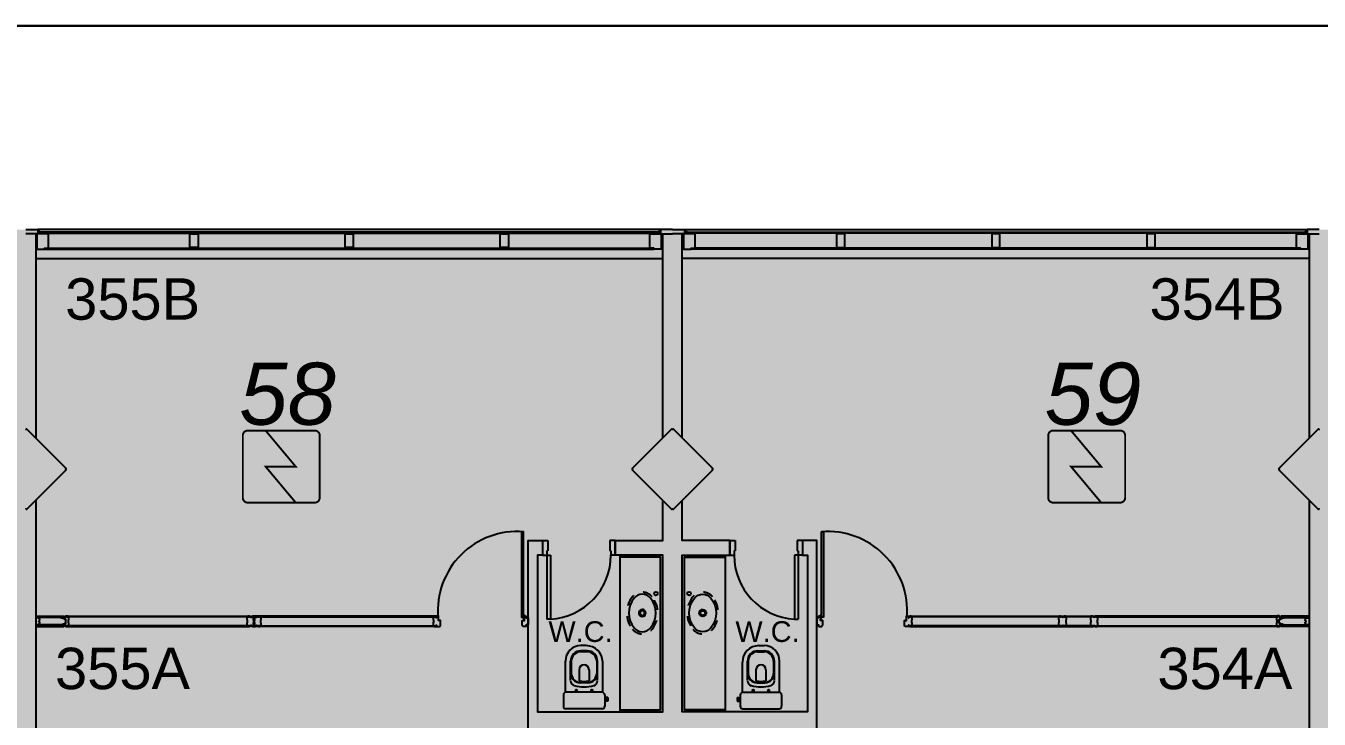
# Model space of a CAD drawing. Header units: metres. Extents: x -331 to 2982, y 362 to 2539.
# Drawn here: x 802.87 to 815.37, y 2233 to 2239.7 of the extents above; entities that cross this region are included whole.
import ezdxf

# ---------------------------------------------------------------- set-up
doc = ezdxf.new("R2010")
doc.units = ezdxf.units.M
doc.linetypes.add('XR_BL2_3 PAV$0$CONTINUOUS', pattern=[0])
doc.linetypes.add('XR_BL2_3 PAV$0$HIDDEN', pattern=[0.375, 0.25, -0.125])
doc.layers.add('_salas', color=251, linetype='Continuous', plot=False)
for name, color, linetype in [('ALV', 251, 'Continuous'), ('CX', 251, 'Continuous'), ('DET. FUMAÇA', 1, 'Continuous'), ('Detector_antigo', 84, 'Continuous'), ('Div', 251, 'Continuous'), ('Est', 251, 'Continuous'), ('Mob', 251, 'Continuous'), ('Texto_Salas', 251, 'Continuous'), ('vid', 251, 'Continuous')]:
    doc.layers.add(name, color=color, linetype=linetype)
doc.layers.add('Botoeira_antiga', color=74, linetype='Continuous', lineweight=30)
doc.styles.add('ARIAL', font='arial.ttf')
doc.styles.add('X3G_ENTITY_1416C41F', font='arial.ttf', dxfattribs={"height": 0.6})
doc.styles.add('X3G_ENTITY_14228427', font='arial.ttf', dxfattribs={"height": 0.4})
doc.styles.add('X3G_ENTITY_14228428', font='arial.ttf', dxfattribs={"height": 0.4})
doc.styles.add('X3G_ENTITY_142284AD', font='arial.ttf', dxfattribs={"height": 0.4})
doc.styles.add('X3G_ENTITY_142284AF', font='arial.ttf', dxfattribs={"height": 0.4})

# ---------------------------------------------------------------- blocks, each defined once
blk = doc.blocks.new('Detector de fumaça')
at = {"layer": 'DET. FUMAÇA', "linetype": 'Continuous', "lineweight": 15, "const_width": 0.0187}
blk.add_lwpolyline([(774.599, 539.816), (775.249, 539.816, -0.414214), (775.296, 539.769), (775.296, 539.167, -0.414214), (775.249, 539.12), (774.599, 539.12, -0.414214), (774.553, 539.167), (774.553, 539.769, -0.414214)], format="xyb", close=True, dxfattribs=at)
blk.add_lwpolyline([(774.773, 539.816), (775.064, 539.468), (774.773, 539.468), (775.064, 539.12)], dxfattribs=at)

msp = doc.modelspace()

# ---------------------------------------------------------------- hatches: boundary and pattern name
at = {"layer": '_salas', "transparency": 33554559}
h = msp.add_hatch(color=256, dxfattribs=at)
h.dxf.hatch_style = 1
h.paths.add_polyline_path([(870.379, 2237.729), (851.629, 2237.729), (851.629, 2239.284), (851.299, 2239.284), (851.299, 2237.729), (840.564, 2237.729), (840.564, 2239.284), (840.234, 2239.284), (840.234, 2237.729), (765.239, 2237.729), (765.239, 2226.38), (765.429, 2226.38), (765.429, 2226.577), (765.615, 2226.764), (769.35, 2226.765), (769.383, 2226.773), (769.434, 2226.814), (770.192, 2227.57), (770.205, 2227.583), (770.229, 2227.574), (771.624, 2227.574), (773.019, 2227.574), (773.043, 2227.583), (773.056, 2227.57), (773.814, 2226.814), (773.866, 2226.773), (773.898, 2226.765), (777.527, 2226.765), (777.867, 2226.425), (777.874, 2226.432), (778.221, 2226.765), (781.85, 2226.765), (781.882, 2226.773), (781.934, 2226.814), (782.692, 2227.57), (782.705, 2227.583), (782.729, 2227.574), (784.124, 2227.574), (785.519, 2227.574), (785.543, 2227.583), (785.556, 2227.57), (786.314, 2226.814), (786.365, 2226.773), (786.398, 2226.765), (790.027, 2226.765), (790.367, 2226.425), (790.374, 2226.432), (790.721, 2226.765), (794.35, 2226.765), (794.382, 2226.773), (794.434, 2226.814), (795.191, 2227.57), (795.205, 2227.583), (795.229, 2227.574), (796.624, 2227.574), (798.019, 2227.574), (798.043, 2227.583), (798.056, 2227.57), (798.814, 2226.814), (798.865, 2226.773), (798.898, 2226.765), (802.527, 2226.765), (802.867, 2226.425), (802.874, 2226.432), (803.221, 2226.765), (806.85, 2226.765), (806.882, 2226.773), (806.934, 2226.814), (807.691, 2227.57), (807.705, 2227.583), (807.729, 2227.574), (809.124, 2227.574), (810.519, 2227.574), (810.543, 2227.583), (810.556, 2227.57), (811.314, 2226.814), (811.365, 2226.773), (811.398, 2226.765), (815.027, 2226.765), (815.367, 2226.425), (815.374, 2226.432), (815.721, 2226.765), (819.35, 2226.765), (819.382, 2226.773), (819.434, 2226.814), (820.191, 2227.57), (820.204, 2227.583), (820.229, 2227.574), (821.624, 2227.574), (823.019, 2227.574), (823.043, 2227.583), (823.056, 2227.57), (823.814, 2226.814), (823.865, 2226.773), (823.898, 2226.765), (827.528, 2226.765), (827.867, 2226.425), (827.874, 2226.432), (828.221, 2226.765), (831.85, 2226.765), (831.883, 2226.773), (831.935, 2226.814), (832.692, 2227.57), (832.705, 2227.583), (832.729, 2227.574), (834.124, 2227.574), (835.519, 2227.574), (835.544, 2227.583), (835.557, 2227.57), (836.314, 2226.814), (836.366, 2226.773), (836.398, 2226.765), (840.042, 2226.765), (840.374, 2226.432), (840.707, 2226.765), (844.803, 2226.765), (844.803, 2229.894), (849.608, 2229.894), (849.608, 2226.814), (849.748, 2226.814), (849.748, 2227.574), (851.494, 2227.574), (852.889, 2227.574), (852.913, 2227.583), (852.926, 2227.57), (853.684, 2226.814), (853.736, 2226.773), (853.768, 2226.765), (857.397, 2226.765), (857.737, 2226.425), (857.744, 2226.432), (858.091, 2226.765), (861.72, 2226.765), (861.752, 2226.773), (861.804, 2226.814), (862.562, 2227.57), (862.575, 2227.583), (862.599, 2227.574), (863.994, 2227.574), (865.389, 2227.574), (865.413, 2227.583), (865.426, 2227.57), (866.184, 2226.814), (866.235, 2226.773), (866.268, 2226.765), (870.003, 2226.764), (870.189, 2226.577), (870.189, 2226.38), (870.379, 2226.38)])

# ---------------------------------------------------------------- linework, layer by layer
at = {"layer": 'ALV'}
for p, q in [((802.969, 2237.689), (802.969, 2235.715)), ((815.279, 2237.689), (815.279, 2235.715)), ((802.969, 2235.113), (802.969, 2227.115)), ((815.279, 2235.113), (815.279, 2227.115))]:
    msp.add_line(p, q, dxfattribs=at)
for points in [[(809.029, 2235.715), (809.029, 2237.689), (809.124, 2237.689)], [(809.219, 2235.715), (809.219, 2237.689), (809.124, 2237.689)], [(807.729, 2231.274), (807.729, 2234.724), (807.869, 2234.724), (807.869, 2234.584), (807.819, 2234.584), (807.819, 2233.069), (809.029, 2233.069), (809.029, 2234.584), (808.569, 2234.584), (808.569, 2234.724), (809.029, 2234.724), (809.029, 2235.113)], [(810.519, 2231.274), (810.519, 2234.724), (810.379, 2234.724), (810.379, 2234.584), (810.429, 2234.584), (810.429, 2233.069), (809.219, 2233.069), (809.219, 2234.584), (809.679, 2234.584), (809.679, 2234.724), (809.219, 2234.724), (809.219, 2235.113)]]:
    msp.add_lwpolyline(points, dxfattribs=at)
at = {"layer": 'Botoeira_antiga'}
msp.add_line((763.393, 2239.697), (872.029, 2239.697), dxfattribs=at)
at = {"layer": 'CX', "linetype": 'ByBlock', "ltscale": 0.1}
for p, q in [((802.874, 2237.729), (802.989, 2237.729)), ((802.989, 2237.689), (802.874, 2237.689)), ((802.989, 2237.729), (802.989, 2237.689)), ((802.989, 2237.714), (803.009, 2237.714)), ((803.009, 2237.714), (803.009, 2237.688)), ((809.009, 2237.714), (808.989, 2237.714)), ((808.989, 2237.714), (808.989, 2237.688)), ((809.124, 2237.729), (809.009, 2237.729)), ((809.009, 2237.729), (809.009, 2237.689)), ((809.009, 2237.689), (809.124, 2237.689)), ((809.124, 2237.729), (809.239, 2237.729)), ((809.239, 2237.689), (809.124, 2237.689)), ((809.239, 2237.729), (809.239, 2237.689)), ((809.239, 2237.714), (809.259, 2237.714)), ((809.259, 2237.714), (809.259, 2237.688)), ((815.259, 2237.714), (815.239, 2237.714)), ((815.239, 2237.714), (815.239, 2237.688)), ((815.374, 2237.729), (815.259, 2237.729)), ((815.259, 2237.729), (815.259, 2237.689)), ((815.259, 2237.689), (815.374, 2237.689))]:
    msp.add_line(p, q, dxfattribs=at)
at = {"layer": 'CX'}
for p, q in [((802.979, 2237.539), (802.979, 2237.685)), ((802.979, 2237.685), (802.979, 2237.539)), ((809.019, 2237.685), (809.019, 2237.539)), ((809.019, 2237.539), (809.019, 2237.685)), ((809.229, 2237.685), (809.229, 2237.539)), ((809.229, 2237.539), (809.229, 2237.685)), ((815.269, 2237.539), (815.269, 2237.685)), ((815.269, 2237.685), (815.269, 2237.539)), ((807.869, 2234.724), (807.919, 2234.724)), ((807.869, 2234.724), (807.869, 2234.584)), ((807.919, 2234.724), (807.919, 2234.624)), ((808.569, 2234.724), (808.519, 2234.724)), ((808.519, 2234.724), (808.519, 2234.624)), ((808.569, 2234.724), (808.569, 2234.584)), ((809.679, 2234.724), (809.729, 2234.724)), ((809.679, 2234.724), (809.679, 2234.584)), ((809.729, 2234.724), (809.729, 2234.624)), ((810.379, 2234.724), (810.329, 2234.724)), ((810.329, 2234.724), (810.329, 2234.624)), ((810.379, 2234.724), (810.379, 2234.584)), ((807.869, 2234.584), (807.909, 2234.584)), ((807.909, 2234.624), (807.909, 2234.584)), ((807.909, 2234.624), (807.919, 2234.624)), ((807.909, 2234.584), (807.944, 2234.584)), ((807.909, 2234.584), (807.909, 2233.965)), ((807.944, 2234.584), (807.944, 2233.965)), ((808.529, 2234.624), (808.519, 2234.624)), ((808.529, 2234.624), (808.529, 2234.584)), ((808.569, 2234.584), (808.529, 2234.584)), ((809.679, 2234.584), (809.719, 2234.584)), ((809.719, 2234.624), (809.719, 2234.584)), ((809.719, 2234.624), (809.729, 2234.624)), ((810.339, 2234.584), (810.304, 2234.584)), ((810.304, 2234.584), (810.304, 2233.965)), ((810.339, 2234.624), (810.329, 2234.624)), ((810.339, 2234.624), (810.339, 2234.584)), ((810.379, 2234.584), (810.339, 2234.584)), ((810.339, 2234.584), (810.339, 2233.965)), ((807.944, 2233.965), (807.909, 2233.965)), ((810.304, 2233.965), (810.339, 2233.965))]:
    msp.add_line(p, q, dxfattribs=at)
at = {"layer": 'CX', "color": 251, "true_color": 0x606060}
for p, q in [((809.009, 2237.729), (802.989, 2237.729)), ((809.239, 2237.729), (815.259, 2237.729)), ((802.969, 2237.449), (809.029, 2237.449)), ((815.279, 2237.449), (809.219, 2237.449))]:
    msp.add_line(p, q, dxfattribs=at)
at = {"layer": 'CX'}
for points in [[(803.094, 2237.688), (803.015, 2237.688), (802.979, 2237.688), (802.979, 2237.539), (803.009, 2237.539), (803.009, 2237.54), (803.054, 2237.54), (803.054, 2237.55), (803.094, 2237.55)], [(804.459, 2237.689), (804.539, 2237.689), (804.539, 2237.555), (804.459, 2237.555)], [(805.959, 2237.689), (806.039, 2237.689), (806.039, 2237.555), (805.959, 2237.555)], [(807.459, 2237.689), (807.539, 2237.689), (807.539, 2237.555), (807.459, 2237.555)], [(808.904, 2237.688), (808.983, 2237.688), (809.019, 2237.688), (809.019, 2237.539), (808.989, 2237.539), (808.989, 2237.54), (808.944, 2237.54), (808.944, 2237.55), (808.904, 2237.55)], [(809.344, 2237.688), (809.265, 2237.688), (809.229, 2237.688), (809.229, 2237.539), (809.259, 2237.539), (809.259, 2237.54), (809.304, 2237.54), (809.304, 2237.55), (809.344, 2237.55)], [(810.789, 2237.689), (810.709, 2237.689), (810.709, 2237.555), (810.789, 2237.555)], [(812.289, 2237.689), (812.209, 2237.689), (812.209, 2237.555), (812.289, 2237.555)], [(813.789, 2237.689), (813.709, 2237.689), (813.709, 2237.555), (813.789, 2237.555)], [(815.154, 2237.688), (815.233, 2237.688), (815.269, 2237.688), (815.269, 2237.539), (815.239, 2237.539), (815.239, 2237.54), (815.194, 2237.54), (815.194, 2237.55), (815.154, 2237.55)], [(807.664, 2234.808), (807.664, 2233.983), (807.684, 2233.983), (807.684, 2234.808)], [(810.584, 2234.808), (810.584, 2233.983), (810.564, 2233.983), (810.564, 2234.808)]]:
    msp.add_lwpolyline(points, close=True, dxfattribs=at)
for points in [[(803.008, 2233.956), (803.006, 2233.967, 0.194954), (803.005, 2233.968), (803.003, 2233.969, -0.387702), (803.003, 2233.972), (803.004, 2233.975), (803.004, 2233.975), (803.002, 2233.971), (803.001, 2233.971), (803.001, 2233.978), (803.013, 2233.978), (803.013, 2233.979), (802.969, 2233.979), (802.969, 2233.909), (803.013, 2233.909), (803.013, 2233.911), (803.001, 2233.911), (803.001, 2233.917), (803.002, 2233.918), (803.004, 2233.914), (803.004, 2233.914), (803.003, 2233.917, -0.387702), (803.003, 2233.92), (803.005, 2233.921, 0.194954), (803.006, 2233.922), (803.008, 2233.932, 0.268551), (803.007, 2233.937), (802.999, 2233.942), (802.999, 2233.946), (803.007, 2233.952, 0.268551)], [(805.048, 2233.986), (805.052, 2233.986, -0.414214), (805.055, 2233.983), (805.055, 2233.989, -0.439162), (805.061, 2233.995), (805.079, 2233.995, -0.414214), (805.08, 2233.994), (805.08, 2233.994), (805.065, 2233.994), (805.065, 2233.987), (805.08, 2233.987, -0.322891), (805.085, 2233.981), (805.085, 2233.961, -0.13729), (805.085, 2233.958), (805.083, 2233.956, 0.13729), (805.082, 2233.953), (805.082, 2233.944), (805.082, 2233.935, 0.13729), (805.083, 2233.933), (805.085, 2233.93, -0.13729), (805.085, 2233.928), (805.085, 2233.907, -0.322891), (805.08, 2233.902), (805.065, 2233.902), (805.065, 2233.895), (805.08, 2233.895), (805.08, 2233.894, -0.414214), (805.079, 2233.893), (805.061, 2233.893, -0.439162), (805.055, 2233.9), (805.055, 2233.905, -0.414214), (805.052, 2233.902), (805.048, 2233.902, -0.414214), (805.045, 2233.905), (805.045, 2233.9, -0.439162), (805.039, 2233.893), (805.021, 2233.893, -0.414214), (805.02, 2233.894), (805.02, 2233.895), (805.035, 2233.895), (805.035, 2233.902), (805.02, 2233.902, -0.322891), (805.014, 2233.907), (805.014, 2233.928, -0.13729), (805.015, 2233.93), (805.017, 2233.933, 0.13729), (805.017, 2233.935), (805.017, 2233.944), (805.017, 2233.953, 0.13729), (805.017, 2233.956), (805.015, 2233.958, -0.13729), (805.014, 2233.961), (805.014, 2233.981, -0.322891), (805.02, 2233.987), (805.035, 2233.987), (805.035, 2233.994), (805.02, 2233.994), (805.02, 2233.994, -0.414214), (805.021, 2233.995), (805.039, 2233.995, -0.439162), (805.045, 2233.989), (805.045, 2233.983, -0.414214)], [(805.107, 2233.986), (805.111, 2233.986, -0.414214), (805.114, 2233.983), (805.114, 2233.989, -0.439162), (805.12, 2233.995), (805.138, 2233.995, -0.414214), (805.139, 2233.994), (805.139, 2233.994), (805.124, 2233.994), (805.124, 2233.987), (805.139, 2233.987, -0.322891), (805.145, 2233.981), (805.145, 2233.961, -0.13729), (805.144, 2233.958), (805.142, 2233.956, 0.13729), (805.142, 2233.953), (805.142, 2233.944), (805.142, 2233.935, 0.13729), (805.142, 2233.933), (805.144, 2233.93, -0.13729), (805.145, 2233.928), (805.145, 2233.907, -0.322891), (805.139, 2233.902), (805.124, 2233.902), (805.124, 2233.895), (805.139, 2233.895), (805.139, 2233.894, -0.414214), (805.138, 2233.893), (805.12, 2233.893, -0.439162), (805.114, 2233.9), (805.114, 2233.905, -0.414214), (805.111, 2233.902), (805.107, 2233.902, -0.414214), (805.104, 2233.905), (805.104, 2233.9, -0.439162), (805.098, 2233.893), (805.08, 2233.893, -0.414214), (805.079, 2233.894), (805.079, 2233.895), (805.094, 2233.895), (805.094, 2233.902), (805.079, 2233.902, -0.322891), (805.074, 2233.907), (805.074, 2233.928, -0.13729), (805.074, 2233.93), (805.076, 2233.933, 0.13729), (805.077, 2233.935), (805.077, 2233.944), (805.077, 2233.953, 0.13729), (805.076, 2233.956), (805.074, 2233.958, -0.13729), (805.074, 2233.961), (805.074, 2233.981, -0.322891), (805.079, 2233.987), (805.094, 2233.987), (805.094, 2233.994), (805.079, 2233.994), (805.079, 2233.994, -0.414214), (805.08, 2233.995), (805.098, 2233.995, -0.439162), (805.104, 2233.989), (805.104, 2233.983, -0.414214)], [(806.841, 2233.9), (806.841, 2233.907), (806.842, 2233.907), (806.842, 2233.898, 0.422579), (806.847, 2233.893), (806.865, 2233.893, 0.414214), (806.882, 2233.909), (806.882, 2233.951, 0.414214), (806.88, 2233.953), (806.872, 2233.953), (806.874, 2233.951), (806.868, 2233.951), (806.869, 2233.953), (806.862, 2233.953), (806.862, 2233.993, 0.414214), (806.86, 2233.995), (806.847, 2233.995, 0.414214), (806.842, 2233.99), (806.842, 2233.979), (806.841, 2233.979), (806.841, 2233.989, 0.439162), (806.835, 2233.995), (806.817, 2233.995, 0.414214), (806.816, 2233.994), (806.816, 2233.994), (806.831, 2233.994), (806.831, 2233.987), (806.816, 2233.987, 0.322891), (806.81, 2233.981), (806.81, 2233.961, 0.13729), (806.811, 2233.958), (806.812, 2233.956, -0.13729), (806.813, 2233.953), (806.813, 2233.944), (806.813, 2233.935, -0.13729), (806.812, 2233.933), (806.811, 2233.93, 0.13729), (806.81, 2233.928), (806.81, 2233.907, 0.322891), (806.816, 2233.902), (806.831, 2233.902), (806.831, 2233.895), (806.816, 2233.895), (806.816, 2233.894, 0.414214), (806.817, 2233.893), (806.835, 2233.893, 0.439162)], [(811.407, 2233.9), (811.407, 2233.907), (811.406, 2233.907), (811.406, 2233.898, -0.422579), (811.401, 2233.893), (811.383, 2233.893, -0.414214), (811.366, 2233.909), (811.366, 2233.951, -0.414214), (811.368, 2233.953), (811.376, 2233.953), (811.374, 2233.951), (811.38, 2233.951), (811.379, 2233.953), (811.386, 2233.953), (811.386, 2233.993, -0.414214), (811.388, 2233.995), (811.401, 2233.995, -0.414214), (811.406, 2233.99), (811.406, 2233.979), (811.407, 2233.979), (811.407, 2233.989, -0.439162), (811.413, 2233.995), (811.431, 2233.995, -0.414214), (811.432, 2233.994), (811.432, 2233.994), (811.417, 2233.994), (811.417, 2233.987), (811.432, 2233.987, -0.322891), (811.438, 2233.981), (811.438, 2233.961, -0.13729), (811.437, 2233.958), (811.435, 2233.956, 0.13729), (811.435, 2233.953), (811.435, 2233.944), (811.435, 2233.935, 0.13729), (811.435, 2233.933), (811.437, 2233.93, -0.13729), (811.438, 2233.928), (811.438, 2233.907, -0.322891), (811.432, 2233.902), (811.417, 2233.902), (811.417, 2233.895), (811.432, 2233.895), (811.432, 2233.894, -0.414214), (811.431, 2233.893), (811.413, 2233.893, -0.439162)], [(812.892, 2233.986), (812.896, 2233.986, -0.414214), (812.899, 2233.983), (812.899, 2233.989, -0.439162), (812.905, 2233.995), (812.923, 2233.995, -0.414214), (812.924, 2233.994), (812.924, 2233.994), (812.909, 2233.994), (812.909, 2233.987), (812.924, 2233.987, -0.322891), (812.93, 2233.981), (812.93, 2233.961, -0.13729), (812.929, 2233.958), (812.927, 2233.956, 0.13729), (812.927, 2233.953), (812.927, 2233.944), (812.927, 2233.935, 0.13729), (812.927, 2233.933), (812.929, 2233.93, -0.13729), (812.93, 2233.928), (812.93, 2233.907, -0.322891), (812.924, 2233.902), (812.909, 2233.902), (812.909, 2233.895), (812.924, 2233.895), (812.924, 2233.894, -0.414214), (812.923, 2233.893), (812.905, 2233.893, -0.439162), (812.899, 2233.9), (812.899, 2233.905, -0.414214), (812.896, 2233.902), (812.892, 2233.902, -0.414214), (812.889, 2233.905), (812.889, 2233.9, -0.439162), (812.883, 2233.893), (812.865, 2233.893, -0.414214), (812.864, 2233.894), (812.864, 2233.895), (812.879, 2233.895), (812.879, 2233.902), (812.864, 2233.902, -0.322891), (812.859, 2233.907), (812.859, 2233.928, -0.13729), (812.859, 2233.93), (812.861, 2233.933, 0.13729), (812.862, 2233.935), (812.862, 2233.944), (812.862, 2233.953, 0.13729), (812.861, 2233.956), (812.859, 2233.958, -0.13729), (812.859, 2233.961), (812.859, 2233.981, -0.322891), (812.864, 2233.987), (812.879, 2233.987), (812.879, 2233.994), (812.864, 2233.994), (812.864, 2233.994, -0.414214), (812.865, 2233.995), (812.883, 2233.995, -0.439162), (812.889, 2233.989), (812.889, 2233.983, -0.414214)], [(813.2, 2233.986), (813.196, 2233.986, 0.414214), (813.193, 2233.983), (813.193, 2233.989, 0.439162), (813.187, 2233.995), (813.169, 2233.995, 0.414214), (813.168, 2233.994), (813.168, 2233.994), (813.183, 2233.994), (813.183, 2233.987), (813.168, 2233.987, 0.322891), (813.163, 2233.981), (813.163, 2233.961, 0.13729), (813.163, 2233.958), (813.165, 2233.956, -0.13729), (813.166, 2233.953), (813.166, 2233.944), (813.166, 2233.935, -0.13729), (813.165, 2233.933), (813.163, 2233.93, 0.13729), (813.163, 2233.928), (813.163, 2233.907, 0.322891), (813.168, 2233.902), (813.183, 2233.902), (813.183, 2233.895), (813.168, 2233.895), (813.168, 2233.894, 0.414214), (813.169, 2233.893), (813.187, 2233.893, 0.439162), (813.193, 2233.9), (813.193, 2233.905, 0.414214), (813.196, 2233.902), (813.2, 2233.902, 0.414214), (813.203, 2233.905), (813.203, 2233.9, 0.439162), (813.209, 2233.893), (813.227, 2233.893, 0.414214), (813.228, 2233.894), (813.228, 2233.895), (813.213, 2233.895), (813.213, 2233.902), (813.228, 2233.902, 0.322891), (813.234, 2233.907), (813.234, 2233.928, 0.13729), (813.233, 2233.93), (813.231, 2233.933, -0.13729), (813.231, 2233.935), (813.231, 2233.944), (813.231, 2233.953, -0.13729), (813.231, 2233.956), (813.233, 2233.958, 0.13729), (813.234, 2233.961), (813.234, 2233.981, 0.322891), (813.228, 2233.987), (813.213, 2233.987), (813.213, 2233.994), (813.228, 2233.994), (813.228, 2233.994, 0.414214), (813.227, 2233.995), (813.209, 2233.995, 0.439162), (813.203, 2233.989), (813.203, 2233.983, 0.414214)], [(815.239, 2233.956), (815.242, 2233.967, -0.194954), (815.243, 2233.968), (815.244, 2233.969, 0.387702), (815.245, 2233.972), (815.243, 2233.975), (815.244, 2233.975), (815.246, 2233.971), (815.247, 2233.971), (815.247, 2233.978), (815.235, 2233.978), (815.235, 2233.979), (815.279, 2233.979), (815.279, 2233.909), (815.235, 2233.909), (815.235, 2233.911), (815.247, 2233.911), (815.247, 2233.917), (815.246, 2233.918), (815.244, 2233.914), (815.243, 2233.914), (815.245, 2233.917, 0.387702), (815.244, 2233.92), (815.243, 2233.921, -0.194954), (815.242, 2233.922), (815.239, 2233.932, -0.268551), (815.241, 2233.937), (815.249, 2233.942), (815.249, 2233.946), (815.241, 2233.952, -0.268551)]]:
    msp.add_lwpolyline(points, format="xyb", close=True, dxfattribs=at)
at = {"layer": 'CX', "linetype": 'XR_BL2_3 PAV$0$CONTINUOUS'}
for points in [[(803.279, 2233.893), (803.261, 2233.893, -0.420879), (803.255, 2233.9), (803.255, 2233.91), (803.235, 2233.91), (803.235, 2233.915), (803.23, 2233.915), (803.23, 2233.913, -0.414214), (803.227, 2233.91), (803.218, 2233.91), (803.212, 2233.91), (803.212, 2233.911), (803.218, 2233.911), (803.227, 2233.911, 0.414214), (803.229, 2233.913), (803.229, 2233.915, -0.414214), (803.23, 2233.916), (803.237, 2233.917, 0.212526), (803.239, 2233.918), (803.239, 2233.919), (803.24, 2233.918), (803.239, 2233.917, -0.204506), (803.238, 2233.916), (803.237, 2233.916), (803.237, 2233.911), (803.25, 2233.911), (803.25, 2233.927), (803.259, 2233.927), (803.259, 2233.947), (803.259, 2233.962), (803.25, 2233.962), (803.25, 2233.978), (803.237, 2233.978), (803.237, 2233.973), (803.238, 2233.973, -0.204506), (803.239, 2233.972), (803.24, 2233.971), (803.239, 2233.97), (803.239, 2233.971, 0.212526), (803.237, 2233.972), (803.23, 2233.973, -0.414214), (803.229, 2233.974), (803.229, 2233.976, 0.414214), (803.227, 2233.978), (803.223, 2233.978), (803.212, 2233.978), (803.212, 2233.979), (803.223, 2233.979), (803.227, 2233.979, -0.414214), (803.23, 2233.976), (803.23, 2233.974), (803.235, 2233.974), (803.235, 2233.98), (803.255, 2233.98), (803.255, 2233.989, -0.420879), (803.261, 2233.996), (803.279, 2233.996, -0.414214), (803.28, 2233.995), (803.28, 2233.994), (803.265, 2233.994), (803.265, 2233.987), (803.28, 2233.987, -0.322891), (803.286, 2233.982), (803.286, 2233.961, -0.13729), (803.285, 2233.959), (803.283, 2233.956, 0.13729), (803.283, 2233.954), (803.283, 2233.944), (803.283, 2233.935, 0.13729), (803.283, 2233.933), (803.285, 2233.93, -0.13729), (803.286, 2233.928), (803.286, 2233.907, -0.322891), (803.28, 2233.902), (803.265, 2233.902), (803.265, 2233.895), (803.28, 2233.895), (803.28, 2233.894, -0.414214)], [(814.969, 2233.893), (814.987, 2233.893, 0.420879), (814.993, 2233.9), (814.993, 2233.91), (815.013, 2233.91), (815.013, 2233.915), (815.018, 2233.915), (815.018, 2233.913, 0.414214), (815.021, 2233.91), (815.03, 2233.91), (815.036, 2233.91), (815.036, 2233.911), (815.03, 2233.911), (815.021, 2233.911, -0.414214), (815.019, 2233.913), (815.019, 2233.915, 0.414214), (815.018, 2233.916), (815.01, 2233.917, -0.212526), (815.009, 2233.918), (815.009, 2233.919), (815.008, 2233.918), (815.009, 2233.917, 0.204506), (815.01, 2233.916), (815.011, 2233.916), (815.011, 2233.911), (814.998, 2233.911), (814.998, 2233.927), (814.989, 2233.927), (814.989, 2233.947), (814.989, 2233.962), (814.998, 2233.962), (814.998, 2233.978), (815.011, 2233.978), (815.011, 2233.973), (815.01, 2233.973, 0.204506), (815.009, 2233.972), (815.008, 2233.971), (815.009, 2233.97), (815.009, 2233.971, -0.212526), (815.01, 2233.972), (815.018, 2233.973, 0.414214), (815.019, 2233.974), (815.019, 2233.976, -0.414214), (815.021, 2233.978), (815.025, 2233.978), (815.036, 2233.978), (815.036, 2233.979), (815.025, 2233.979), (815.021, 2233.979, 0.414214), (815.018, 2233.976), (815.018, 2233.974), (815.013, 2233.974), (815.013, 2233.98), (814.993, 2233.98), (814.993, 2233.989, 0.420879), (814.987, 2233.996), (814.969, 2233.996, 0.414214), (814.968, 2233.995), (814.968, 2233.994), (814.983, 2233.994), (814.983, 2233.987), (814.968, 2233.987, 0.322891), (814.962, 2233.982), (814.962, 2233.961, 0.13729), (814.963, 2233.959), (814.964, 2233.956, -0.13729), (814.965, 2233.954), (814.965, 2233.944), (814.965, 2233.935, -0.13729), (814.964, 2233.933), (814.963, 2233.93, 0.13729), (814.962, 2233.928), (814.962, 2233.907, 0.322891), (814.968, 2233.902), (814.983, 2233.902), (814.983, 2233.895), (814.968, 2233.895), (814.968, 2233.894, 0.414214)]]:
    msp.add_lwpolyline(points, format="xyb", close=True, dxfattribs=at)
at = {"layer": 'CX', "linetype": 'Continuous'}
for points in [[(807.692, 2233.992, -0.414214), (807.694, 2233.994), (807.706, 2233.994, -0.414214), (807.711, 2233.989), (807.711, 2233.979), (807.729, 2233.979), (807.729, 2233.913), (807.729, 2233.909), (807.711, 2233.909), (807.711, 2233.899, -0.422579), (807.707, 2233.894), (807.688, 2233.894, -0.414214), (807.672, 2233.911), (807.672, 2233.951, -0.414214), (807.674, 2233.953), (807.681, 2233.953), (807.68, 2233.951), (807.686, 2233.951), (807.684, 2233.953), (807.692, 2233.953), (807.692, 2233.965), (807.693, 2233.965), (807.693, 2233.966), (807.69, 2233.966), (807.69, 2233.977), (807.689, 2233.978), (807.689, 2233.964), (807.687, 2233.964), (807.687, 2233.994), (807.685, 2233.994), (807.685, 2233.996, -3.099483), (807.692, 2233.995, 0.294496), (807.691, 2233.993), (807.691, 2233.981), (807.693, 2233.981), (807.693, 2233.981), (807.692, 2233.981), (807.692, 2233.992)], [(810.556, 2233.992, 0.414214), (810.554, 2233.994), (810.541, 2233.994, 0.414214), (810.536, 2233.989), (810.536, 2233.979), (810.519, 2233.979), (810.519, 2233.913), (810.519, 2233.909), (810.536, 2233.909), (810.536, 2233.899, 0.422579), (810.541, 2233.894), (810.56, 2233.894, 0.414214), (810.576, 2233.911), (810.576, 2233.951, 0.414214), (810.574, 2233.953), (810.567, 2233.953), (810.568, 2233.951), (810.562, 2233.951), (810.564, 2233.953), (810.556, 2233.953), (810.556, 2233.965), (810.555, 2233.965), (810.555, 2233.966), (810.558, 2233.966), (810.558, 2233.977), (810.559, 2233.978), (810.559, 2233.964), (810.561, 2233.964), (810.561, 2233.994), (810.563, 2233.994), (810.563, 2233.996, 3.099483), (810.556, 2233.995, -0.294496), (810.557, 2233.993), (810.557, 2233.981), (810.555, 2233.981), (810.555, 2233.981), (810.556, 2233.981), (810.556, 2233.992)]]:
    msp.add_lwpolyline(points, format="xyb", close=True, dxfattribs=at)
at = {"layer": 'CX', "color": 251, "true_color": 0x606060}
for centre, radius, start, end in [((807.62, 2234.047), 0.764, 85.1646, 184.8272), ((810.628, 2234.047), 0.764, 355.1728, 94.8354), ((807.909, 2234.584), 0.62, 273.2362, 0), ((810.339, 2234.584), 0.62, 180, 266.7638)]:
    msp.add_arc(centre, radius, start, end, dxfattribs=at)
at = {"layer": 'Div', "linetype": 'ByBlock'}
for points in [[(803.24, 2233.98), (802.975, 2233.98), (802.975, 2233.995), (803.24, 2233.995)], [(803.24, 2233.909), (802.975, 2233.909), (802.975, 2233.894), (803.24, 2233.894)], [(815.008, 2233.98), (815.273, 2233.98), (815.273, 2233.995), (815.008, 2233.995)], [(815.008, 2233.909), (815.273, 2233.909), (815.273, 2233.894), (815.008, 2233.894)]]:
    msp.add_lwpolyline(points, close=True, dxfattribs=at)
at = {"layer": 'Est'}
for points in [[(802.874, 2235.032), (802.874, 2235.032), (802.881, 2235.025), (803.263, 2235.407), (803.256, 2235.414), (803.263, 2235.421), (802.881, 2235.803), (802.874, 2235.796), (802.874, 2235.796)], [(809.124, 2235.032), (809.124, 2235.032), (809.117, 2235.025), (808.735, 2235.407), (808.742, 2235.414), (808.735, 2235.421), (809.117, 2235.803), (809.124, 2235.796), (809.124, 2235.796)], [(809.124, 2235.032), (809.124, 2235.032), (809.131, 2235.025), (809.513, 2235.407), (809.506, 2235.414), (809.513, 2235.421), (809.131, 2235.803), (809.124, 2235.796), (809.124, 2235.796)], [(815.374, 2235.032), (815.374, 2235.032), (815.367, 2235.025), (814.985, 2235.407), (814.992, 2235.414), (814.985, 2235.421), (815.367, 2235.803), (815.374, 2235.796), (815.374, 2235.796)]]:
    msp.add_lwpolyline(points, dxfattribs=at)
at = {"layer": 'Mob'}
for p, q in [((808.301, 2233.65), (808.236, 2233.65)), ((808.289, 2233.709), (808.239, 2233.709)), ((808.299, 2233.659), (808.239, 2233.659)), ((809.946, 2233.65), (810.011, 2233.65)), ((809.949, 2233.659), (810.009, 2233.659)), ((809.959, 2233.709), (810.009, 2233.709)), ((808.089, 2233.259), (808.089, 2233.559)), ((808.139, 2233.443), (808.139, 2233.559)), ((808.146, 2233.56), (808.146, 2233.44)), ((808.391, 2233.56), (808.391, 2233.44)), ((808.399, 2233.443), (808.399, 2233.559)), ((808.449, 2233.259), (808.449, 2233.549)), ((809.799, 2233.259), (809.799, 2233.549)), ((809.849, 2233.443), (809.849, 2233.559)), ((809.856, 2233.56), (809.856, 2233.44)), ((810.101, 2233.56), (810.101, 2233.44)), ((810.109, 2233.443), (810.109, 2233.559)), ((810.159, 2233.259), (810.159, 2233.559)), ((808.139, 2233.371), (808.139, 2233.443)), ((808.221, 2233.476), (808.221, 2233.37)), ((808.317, 2233.476), (808.317, 2233.37)), ((808.399, 2233.371), (808.399, 2233.443)), ((809.849, 2233.371), (809.849, 2233.443)), ((809.931, 2233.476), (809.931, 2233.37)), ((810.027, 2233.476), (810.027, 2233.37)), ((810.109, 2233.371), (810.109, 2233.443)), ((808.306, 2233.355), (808.231, 2233.355)), ((808.307, 2233.351), (808.231, 2233.351)), ((809.941, 2233.355), (810.016, 2233.355)), ((809.941, 2233.351), (810.017, 2233.351)), ((808.069, 2233.234), (808.069, 2233.124)), ((808.444, 2233.259), (808.094, 2233.259)), ((808.469, 2233.234), (808.469, 2233.124)), ((808.484, 2233.204), (808.469, 2233.204)), ((808.484, 2233.174), (808.469, 2233.174)), ((808.484, 2233.207), (808.484, 2233.172)), ((808.499, 2233.207), (808.484, 2233.207)), ((808.499, 2233.172), (808.484, 2233.172)), ((808.499, 2233.207), (808.499, 2233.172)), ((809.749, 2233.207), (809.749, 2233.172)), ((809.749, 2233.207), (809.764, 2233.207)), ((809.749, 2233.172), (809.764, 2233.172)), ((809.764, 2233.207), (809.764, 2233.172)), ((809.764, 2233.204), (809.779, 2233.204)), ((809.764, 2233.174), (809.779, 2233.174)), ((809.779, 2233.234), (809.779, 2233.124)), ((809.804, 2233.259), (810.154, 2233.259)), ((810.179, 2233.234), (810.179, 2233.124)), ((808.444, 2233.099), (808.094, 2233.099)), ((809.804, 2233.099), (810.154, 2233.099))]:
    msp.add_line(p, q, dxfattribs=at)
for points in [[(808.614, 2233.069), (808.614, 2233.069), (809.029, 2233.069), (809.029, 2234.584), (808.614, 2234.584), (808.614, 2233.069)], [(808.614, 2233.089), (809.009, 2233.089), (809.009, 2234.564), (808.614, 2234.564)], [(809.634, 2233.069), (809.634, 2233.069), (809.219, 2233.069), (809.219, 2234.584), (809.634, 2234.584), (809.634, 2233.069)], [(809.634, 2233.089), (809.239, 2233.089), (809.239, 2234.564), (809.634, 2234.564)]]:
    msp.add_lwpolyline(points, dxfattribs=at)
at = {"layer": 'Mob', "linetype": 'XR_BL2_3 PAV$0$HIDDEN', "ltscale": 0.05}
for points in [[(808.737, 2234.181, 0.358975), (808.737, 2233.868)], [(808.926, 2234.181, 0.472393), (808.737, 2234.181)], [(808.926, 2233.867, 0.359179), (808.926, 2234.181)], [(809.322, 2233.867, -0.359179), (809.322, 2234.181)], [(809.322, 2234.181, -0.472393), (809.511, 2234.181)], [(809.511, 2234.181, -0.358975), (809.511, 2233.868)], [(808.737, 2233.868, 0.471699), (808.926, 2233.867)], [(809.511, 2233.868, -0.471699), (809.322, 2233.867)]]:
    msp.add_lwpolyline(points, format="xyb", dxfattribs=at)
at = {"layer": 'Mob'}
for points in [[(808.753, 2234.168, 0.358974), (808.753, 2233.881)], [(808.91, 2234.168, 0.472527), (808.753, 2234.168)], [(808.91, 2233.881, 0.359169), (808.91, 2234.168)], [(809.338, 2233.881, -0.359169), (809.338, 2234.168)], [(809.338, 2234.168, -0.472527), (809.495, 2234.168)], [(809.495, 2234.168, -0.358974), (809.495, 2233.881)], [(808.854, 2234.024, 1), (808.809, 2234.024)], [(808.809, 2234.024, 1), (808.854, 2234.024)], [(809.394, 2234.024, -1), (809.439, 2234.024)], [(809.439, 2234.024, -1), (809.394, 2234.024)], [(808.753, 2233.881, 0.471701), (808.91, 2233.881)], [(809.495, 2233.881, -0.471701), (809.338, 2233.881)]]:
    msp.add_lwpolyline(points, format="xyb", dxfattribs=at)
for points in [[(808.831, 2234.058, 1.732057), (808.861, 2234.008, 0.577348)], [(809.416, 2234.058, -1.732057), (809.387, 2234.008, -0.577348)]]:
    msp.add_lwpolyline(points, format="xyb", close=True, dxfattribs=at)
for centre, radius in [((808.964, 2234.212), 0.0175), ((809.284, 2234.212), 0.0175), ((808.194, 2233.278), 0.0075), ((808.344, 2233.278), 0.0075), ((809.904, 2233.278), 0.0075), ((810.054, 2233.278), 0.0075)]:
    msp.add_circle(centre, radius, dxfattribs=at)
for centre, radius, start, end in [((808.239, 2233.559), 0.15, 90, 180), ((808.239, 2233.559), 0.1, 90, 180), ((808.236, 2233.56), 0.09, 90, 180), ((808.289, 2233.549), 0.16, 0, 90), ((808.299, 2233.559), 0.1, 0, 90), ((808.301, 2233.56), 0.09, 0, 90), ((809.959, 2233.549), 0.16, 90, 180), ((809.949, 2233.559), 0.1, 90, 180), ((809.946, 2233.56), 0.09, 90, 180), ((810.009, 2233.559), 0.15, 0, 90), ((810.009, 2233.559), 0.1, 0, 90), ((810.011, 2233.56), 0.09, 0, 90), ((808.269, 2233.476), 0.048, 0, 180), ((809.979, 2233.476), 0.048, 0, 180), ((808.231, 2233.443), 0.092, 180, 270), ((808.231, 2233.44), 0.085, 180, 270), ((808.306, 2233.44), 0.085, 270, 0), ((808.307, 2233.443), 0.092, 270, 0), ((809.941, 2233.443), 0.092, 180, 270), ((809.941, 2233.44), 0.085, 180, 270), ((810.016, 2233.44), 0.085, 270, 0), ((810.017, 2233.443), 0.092, 270, 0), ((808.191, 2233.371), 0.0519, 180.4721, 250.6216), ((808.325, 2234.155), 0.846, 259.7212, 266.2276), ((808.26, 2233.488), 0.124, 251.5021, 274.0925), ((808.278, 2233.488), 0.124, 265.9075, 288.4979), ((808.213, 2234.155), 0.846, 273.7724, 280.2788), ((808.347, 2233.371), 0.0519, 289.3784, 359.5279), ((809.901, 2233.371), 0.0519, 180.4721, 250.6216), ((810.035, 2234.155), 0.846, 259.7212, 266.2276), ((809.97, 2233.488), 0.124, 251.5021, 274.0925), ((809.988, 2233.488), 0.124, 265.9075, 288.4979), ((809.923, 2234.155), 0.846, 273.7724, 280.2788), ((810.057, 2233.371), 0.0519, 289.3784, 359.5279), ((808.094, 2233.234), 0.025, 90, 180), ((808.444, 2233.234), 0.025, 0, 90), ((809.804, 2233.234), 0.025, 90, 180), ((810.154, 2233.234), 0.025, 0, 90), ((808.094, 2233.124), 0.025, 180, 270), ((808.444, 2233.124), 0.025, 270, 0), ((809.804, 2233.124), 0.025, 180, 270), ((810.154, 2233.124), 0.025, 270, 0)]:
    msp.add_arc(centre, radius, start, end, dxfattribs=at)
at = {"layer": 'vid'}
for p, q in [((803.054, 2237.54), (808.944, 2237.54)), ((803.094, 2237.55), (808.904, 2237.55)), ((815.194, 2237.54), (809.304, 2237.54)), ((815.154, 2237.55), (809.344, 2237.55))]:
    msp.add_line(p, q, dxfattribs=at)
for points in [[(803.009, 2237.694), (808.989, 2237.694), (808.989, 2237.704), (803.009, 2237.704)], [(815.239, 2237.694), (809.259, 2237.694), (809.259, 2237.704), (815.239, 2237.704)]]:
    msp.add_lwpolyline(points, dxfattribs=at)
for points in [[(803.274, 2233.994), (805.035, 2233.994), (805.035, 2233.987), (803.274, 2233.987)], [(803.274, 2233.895), (805.035, 2233.895), (805.035, 2233.902), (803.274, 2233.902)], [(806.828, 2233.994), (805.065, 2233.994), (805.065, 2233.987), (806.828, 2233.987)], [(806.828, 2233.895), (805.065, 2233.895), (805.065, 2233.902), (806.828, 2233.902)], [(811.42, 2233.994), (813.183, 2233.994), (813.183, 2233.987), (811.42, 2233.987)], [(811.42, 2233.895), (813.183, 2233.895), (813.183, 2233.902), (811.42, 2233.902)], [(814.974, 2233.994), (813.213, 2233.994), (813.213, 2233.987), (814.974, 2233.987)], [(814.974, 2233.895), (813.213, 2233.895), (813.213, 2233.902), (814.974, 2233.902)]]:
    msp.add_lwpolyline(points, close=True, dxfattribs=at)

# ---------------------------------------------------------------- block references
at = {"layer": 'DET. FUMAÇA', "linetype": 'Continuous', "lineweight": 0}
for p in [(30.418, 1695.971), (38.203, 1695.971)]:
    msp.add_blockref('Detector de fumaça', p, dxfattribs=at)

# ---------------------------------------------------------------- texts
at = {"layer": 'Detector_antigo', "color": 114, "linetype": 'Continuous', "lineweight": 0, "true_color": 0x139b48, "char_height": 0.6, "attachment_point": 1, "style": 'X3G_ENTITY_1416C41F'}
for s, insert in [('{\\fArial|b0|i1|c0|p34;58}', (804.937, 2236.443)), ('{\\fArial|b0|i1|c0|p34;59}', (812.721, 2236.443))]:
    msp.add_mtext_dynamic_manual_height_columns(s, width=13.3188, gutter_width=2.5, heights=[0], dxfattribs=dict(at, insert=insert))
at = {"layer": 'Texto_Salas', "color": 251}
for s, style, p in [('355B', 'X3G_ENTITY_14228428', (803.254, 2236.858)), ('354B', 'X3G_ENTITY_142284AD', (813.735, 2236.858)), ('355A', 'X3G_ENTITY_14228427', (803.156, 2233.289)), ('354A', 'X3G_ENTITY_142284AF', (813.811, 2233.289))]:
    msp.add_text(s, height=0.4, dxfattribs=dict(at, style=style)).set_placement(p)
at = {"layer": 'Texto_Salas', "color": 251, "char_height": 0.2, "width": 2.2626, "attachment_point": 2, "style": 'ARIAL'}
for insert in [(808.235, 2233.945), (810.042, 2233.945)]:
    msp.add_mtext('W.C.', dxfattribs=dict(at, insert=insert))

doc.saveas('drawing.dxf')
